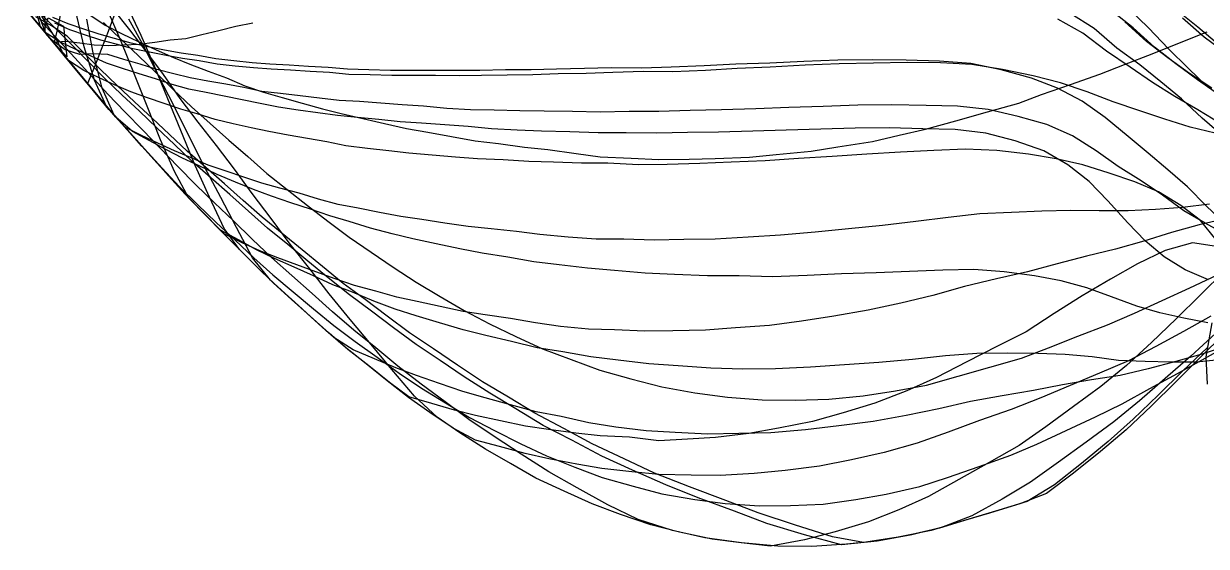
# Model space of a CAD drawing. Header units: metres. Extents: x -15 to 14.9, y 25.7 to 34.3.
# Drawn here: x -14 to -7.49, y 25.69 to 28.57 of the extents above; entities that cross this region are included whole.
import ezdxf

# ---------------------------------------------------------------- set-up
doc = ezdxf.new("R2010")
doc.units = ezdxf.units.M
doc.header["$MEASUREMENT"] = 0
doc.layers.add('Layer 01', color=12, linetype='Continuous', true_color=0xc80000)
doc.layers.add('Layer 02', color=192, linetype='Continuous', true_color=0x7d26cd)

msp = doc.modelspace()

# ---------------------------------------------------------------- linework, layer by layer
at = {"layer": 'Layer 01'}
for points in [[(-13.9826, 28.6368, 1.6246), (-13.892, 28.5275, 1.7549), (-13.8014, 28.4181, 1.8852), (-13.7107, 28.3087, 2.0156), (-13.62, 28.1993, 2.146), (-13.5299, 28.0905, 2.2757), (-13.4334, 27.9834, 2.4033), (-13.3369, 27.8761, 2.5312), (-13.2403, 27.7688, 2.659), (-13.1436, 27.6673, 2.7916), (-13.0451, 27.5686, 2.9221), (-12.9415, 27.4707, 3.0522), (-12.8378, 27.3733, 3.1826), (-12.7342, 27.2763, 3.3134), (-12.6293, 27.1817, 3.4412), (-12.5176, 27.0883, 3.5678), (-12.4058, 26.9955, 3.6948), (-12.2941, 26.903, 3.8221), (-12.1775, 26.8152, 3.9433), (-12.0564, 26.7275, 4.0652), (-11.9352, 26.6402, 4.1875), (-11.811, 26.5581, 4.3032), (-11.679, 26.477, 4.4181), (-11.547, 26.3963, 4.5334), (-11.4101, 26.3238, 4.638), (-11.2659, 26.2513, 4.7436), (-11.1243, 26.185, 4.8418), (-10.9669, 26.1231, 4.9344), (-10.8176, 26.0663, 5.0214), (-10.6473, 26.018, 5.0972), (-10.4885, 25.9757, 5.1661), (-10.3069, 25.9441, 5.2214), (-10.1402, 25.9221, 5.2656), (-9.9506, 25.9097, 5.2978), (-9.7806, 25.9113, 5.3127), (-9.6012, 25.9191, 5.3206), (-9.4202, 25.9441, 5.3064), (-9.2531, 25.974, 5.2874), (-9.068, 26.0163, 5.253), (-8.917, 26.0662, 5.2095), (-8.7428, 26.1267, 5.1538), (-8.5683, 26.188, 5.0985), (-8.4247, 26.2483, 5.0445), (-8.2636, 26.3241, 4.9704), (-8.1024, 26.4004, 4.8966), (-7.9552, 26.4713, 4.83), (-7.803, 26.5551, 4.7461), (-7.6508, 26.6391, 4.6624), (-7.4987, 26.7233, 4.5789), (-7.3465, 26.8077, 4.4955)], [(-13.6424, 28.618, 2.3883), (-13.5528, 28.5577, 2.5465), (-13.4626, 28.5112, 2.7019), (-13.3676, 28.4655, 2.863), (-13.2726, 28.4215, 3.0251), (-13.1777, 28.3794, 3.1878), (-13.087, 28.3417, 3.3448), (-12.9863, 28.3044, 3.5037), (-12.8851, 28.2679, 3.6639), (-12.7837, 28.2232, 3.8199), (-12.6813, 28.1885, 3.9797), (-12.5783, 28.1591, 4.1273), (-12.4679, 28.1276, 4.2824), (-12.3576, 28.0969, 4.4378), (-12.254, 28.0706, 4.583), (-12.1344, 28.0427, 4.7319), (-12.0148, 28.0154, 4.8809), (-11.8953, 27.9882, 5.0299), (-11.7769, 27.968, 5.1608), (-11.6466, 27.9442, 5.3012), (-11.5163, 27.9203, 5.4414), (-11.3881, 27.9051, 5.5584), (-11.2456, 27.8851, 5.687), (-11.1165, 27.8724, 5.7963), (-10.9606, 27.8503, 5.9063), (-10.8275, 27.8328, 5.9992), (-10.6578, 27.8237, 6.0899), (-10.5057, 27.818, 6.1719), (-10.3384, 27.8185, 6.233), (-10.1944, 27.8221, 6.2866), (-10.0061, 27.8307, 6.3237), (-9.859, 27.8442, 6.3488), (-9.6674, 27.8633, 6.3566), (-9.5193, 27.8873, 6.3521), (-9.3296, 27.9166, 6.3323), (-9.1826, 27.9504, 6.3007), (-9.0378, 27.9851, 6.2681), (-8.8702, 28.031, 6.2008), (-8.6968, 28.0791, 6.1314), (-8.5234, 28.128, 6.0623), (-8.3989, 28.1751, 5.998), (-8.2387, 28.2311, 5.9062), (-8.0784, 28.2876, 5.8147), (-7.9411, 28.3402, 5.7355), (-7.7898, 28.4, 5.6318), (-7.6385, 28.46, 5.5282), (-7.4872, 28.5202, 5.4246)], [(-13.5618, 28.5723, 2.5351), (-13.4665, 28.4807, 2.6783), (-13.3703, 28.3885, 2.8176), (-13.274, 28.2961, 2.957), (-13.1773, 28.201, 3.0946), (-13.0787, 28.1068, 3.235), (-12.9752, 28.0154, 3.3697), (-12.8716, 27.9243, 3.5046), (-12.7679, 27.8333, 3.6396), (-12.6626, 27.7409, 3.7764), (-12.5509, 27.6525, 3.9065), (-12.4392, 27.5646, 4.0371), (-12.3275, 27.4771, 4.1678), (-12.2099, 27.3899, 4.2978), (-12.0888, 27.3064, 4.4225), (-11.9676, 27.2233, 4.5477), (-11.8414, 27.1408, 4.6724), (-11.7093, 27.0632, 4.7897), (-11.5772, 26.9863, 4.9075), (-11.4369, 26.9124, 5.0212), (-11.2925, 26.843, 5.1287), (-11.1451, 26.7747, 5.2361), (-10.9878, 26.7151, 5.3299), (-10.8301, 26.6562, 5.4244), (-10.6594, 26.6088, 5.501), (-10.4891, 26.564, 5.5751), (-10.3074, 26.532, 5.6296), (-10.127, 26.5074, 5.6744), (-9.9371, 26.4927, 5.7042), (-9.7529, 26.4914, 5.7138), (-9.5701, 26.497, 5.7135), (-9.3796, 26.516, 5.6926), (-9.2029, 26.543, 5.6602), (-9.0318, 26.5749, 5.6211), (-8.8577, 26.6234, 5.556), (-8.683, 26.6731, 5.4913), (-8.5082, 26.7233, 5.4268), (-8.3594, 26.78, 5.3514), (-8.1979, 26.8431, 5.2669), (-8.0363, 26.9066, 5.1825), (-7.8875, 26.97, 5.0981), (-7.735, 27.0401, 5.0031), (-7.5824, 27.1106, 4.9083), (-7.4299, 27.1814, 4.8137)]]:
    msp.add_polyline3d(points, dxfattribs=at)
at = {"layer": 'Layer 02'}
for points in [[(-14.0019, 28.661, 1.5958), (-13.9101, 28.5494, 1.7288), (-13.8895, 28.5245, 1.7585), (-13.9773, 28.6304, 1.6322)], [(-13.8878, 28.6737, 1.877), (-13.886, 28.5203, 1.7635), (-13.9012, 28.5386, 1.7416), (-13.9589, 28.6082, 1.6586)], [(-7.4731, 27.5716, 5.0578), (-7.6227, 27.5521, 5.178), (-7.772, 27.5419, 5.3014), (-7.9214, 27.5344, 5.4232), (-8.0805, 27.5352, 5.5403), (-8.2377, 27.5367, 5.6517), (-8.3962, 27.5325, 5.7617), (-8.5648, 27.5256, 5.8633), (-8.7375, 27.5177, 5.947), (-8.912, 27.4986, 6.0269), (-9.0897, 27.4749, 6.0965), (-9.2747, 27.4543, 6.1454), (-9.4608, 27.4359, 6.1736), (-9.6446, 27.4161, 6.1872), (-9.8362, 27.4007, 6.1791), (-10.0142, 27.3891, 6.151), (-10.1944, 27.3777, 6.1124), (-10.3682, 27.3764, 6.0465), (-10.5307, 27.3721, 5.9787), (-10.6989, 27.3776, 5.8852), (-10.8503, 27.3789, 5.7953), (-11.0053, 27.3899, 5.6814), (-11.1602, 27.4033, 5.5686), (-11.289, 27.4203, 5.4494), (-11.429, 27.4356, 5.3175), (-11.5547, 27.4474, 5.19), (-11.6825, 27.4672, 5.0468), (-11.8102, 27.486, 4.9033), (-11.9258, 27.5025, 4.7642), (-12.043, 27.5259, 4.6127), (-12.1601, 27.5488, 4.461), (-12.2708, 27.5688, 4.3155), (-12.379, 27.5986, 4.1593), (-12.4851, 27.6317, 4.0033), (-12.5909, 27.6598, 3.8444), (-12.6907, 27.6861, 3.6898), (-12.7892, 27.7191, 3.5272), (-12.8879, 27.7524, 3.3647), (-12.9866, 27.7864, 3.2025), (-13.0841, 27.8277, 3.0436), (-13.1719, 27.8655, 2.8821), (-13.2625, 27.907, 2.7168), (-13.3533, 27.9496, 2.5519), (-13.4442, 27.9954, 2.389), (-13.5322, 28.0933, 2.2723), (-13.617, 28.1956, 2.1504), (-13.6998, 28.2955, 2.0313), (-13.7782, 28.3902, 1.9185), (-13.8494, 28.4761, 1.8161), (-13.9093, 28.5484, 1.7299), (-13.9488, 28.7036, 1.7556)], [(-7.3897, 27.2047, 4.7917), (-7.5233, 27.0714, 4.8292), (-7.6579, 26.9395, 4.8684), (-7.7937, 26.8099, 4.9102), (-7.9312, 26.6831, 4.9554), (-8.0721, 26.5663, 4.9934), (-8.2218, 26.4564, 5.0376), (-8.3745, 26.3452, 5.0776), (-8.521, 26.2416, 5.1119), (-8.6874, 26.1484, 5.1379), (-8.8539, 26.0543, 5.1633), (-9.0206, 25.9608, 5.1893), (-9.1843, 25.8879, 5.1964), (-9.3511, 25.8209, 5.1992), (-9.5354, 25.7655, 5.1906), (-9.703, 25.7219, 5.1682), (-9.8899, 25.6873, 5.1397), (-10.0519, 25.7051, 5.1185), (-10.2126, 25.7251, 5.0947), (-10.3907, 25.7649, 5.0472), (-10.549, 25.8052, 4.9991), (-10.7159, 25.8617, 4.9318), (-10.8729, 25.92, 4.8624), (-11.0263, 25.9897, 4.7793), (-11.1816, 26.0623, 4.6928), (-11.3213, 26.142, 4.5978), (-11.4593, 26.2207, 4.504), (-11.6005, 26.3111, 4.3962), (-11.7263, 26.3973, 4.2935), (-11.8507, 26.5139, 4.216), (-11.976, 26.6595, 4.1386), (-12.0896, 26.7981, 4.0676), (-12.2039, 26.935, 3.9941), (-12.3207, 27.0779, 3.9093), (-12.4269, 27.2157, 3.8264), (-12.5339, 27.3513, 3.7407), (-12.6398, 27.4918, 3.6558), (-12.7435, 27.6301, 3.5558), (-12.8419, 27.7634, 3.4573), (-12.9411, 27.8942, 3.356), (-13.0407, 28.0229, 3.2524), (-13.1395, 28.1534, 3.1418), (-13.232, 28.2846, 3.0327), (-13.3243, 28.4092, 2.9179), (-13.4172, 28.5308, 2.8004), (-13.5105, 28.6499, 2.6807)], [(-7.4356, 27.3378, 4.9035), (-7.5674, 27.3578, 5.0286), (-7.7189, 27.3158, 5.1387), (-7.8707, 27.2424, 5.2327), (-8.0194, 27.1572, 5.3092), (-8.1754, 27.0654, 5.376), (-8.3298, 26.9681, 5.4387), (-8.4835, 26.8688, 5.4999), (-8.6409, 26.7891, 5.542), (-8.8094, 26.7034, 5.5803), (-8.9775, 26.6165, 5.6177), (-9.1399, 26.543, 5.6388), (-9.3165, 26.4749, 5.6554), (-9.4914, 26.4222, 5.6522), (-9.6595, 26.3745, 5.6403), (-9.8466, 26.3364, 5.6141), (-10.0098, 26.3087, 5.572), (-10.1942, 26.2866, 5.5199), (-10.3477, 26.277, 5.4505), (-10.5057, 26.2673, 5.3793), (-10.6664, 26.2867, 5.2907), (-10.8286, 26.2957, 5.1901), (-10.9617, 26.3099, 5.0824), (-11.1126, 26.3303, 4.9638), (-11.2392, 26.3483, 4.8479), (-11.3772, 26.3779, 4.7163), (-11.5147, 26.4067, 4.5847), (-11.6293, 26.4364, 4.4537), (-11.7556, 26.4733, 4.3125), (-11.8807, 26.5095, 4.1724), (-11.9877, 26.5884, 4.0657), (-12.1026, 26.68, 3.9567), (-12.2166, 26.7709, 3.8483), (-12.3206, 26.86, 3.7422), (-12.4247, 26.9542, 3.6298), (-12.5267, 27.0466, 3.5197), (-12.6261, 27.1367, 3.4123), (-12.7242, 27.2317, 3.2991), (-12.8129, 27.3214, 3.1922), (-12.8982, 27.4369, 3.112), (-12.9787, 27.6103, 3.0857), (-13.0576, 27.7848, 3.0633), (-13.1363, 27.9767, 3.0358), (-13.2075, 28.1517, 3.0014), (-13.2809, 28.3323, 2.9624), (-13.3547, 28.5008, 2.9065), (-13.4321, 28.6644, 2.8409)], [(-7.4837, 28.2158, 5.3258), (-7.591, 28.3213, 5.4459), (-7.699, 28.426, 5.5664), (-7.8094, 28.5429, 5.6868), (-7.9223, 28.6502, 5.8)], [(-7.4377, 27.3744, 4.9243), (-7.5242, 27.4811, 5.0552), (-7.6312, 27.5636, 5.1913), (-7.7543, 27.6387, 5.3266), (-7.8842, 27.6934, 5.458), (-8.0272, 27.7421, 5.5885), (-8.1704, 27.7878, 5.7083), (-8.3186, 27.8213, 5.8266), (-8.4712, 27.8474, 5.944), (-8.6449, 27.8673, 6.0393), (-8.8168, 27.8738, 6.1252), (-8.991, 27.8666, 6.2079), (-9.1749, 27.8583, 6.2694), (-9.3602, 27.8467, 6.3149), (-9.5504, 27.8346, 6.3403), (-9.7368, 27.8231, 6.3433), (-9.9192, 27.8099, 6.333), (-10.1076, 27.8021, 6.2962), (-10.2794, 27.7943, 6.2469), (-10.46, 27.7897, 6.1797), (-10.6181, 27.7872, 6.1002), (-10.7863, 27.7963, 6.0089), (-10.931, 27.7979, 5.9072), (-11.0852, 27.8029, 5.7914), (-11.2217, 27.8057, 5.677), (-11.3625, 27.8145, 5.5455), (-11.5032, 27.8218, 5.4135), (-11.6239, 27.8301, 5.2801), (-11.7524, 27.8413, 5.1365), (-11.8807, 27.852, 4.9931), (-11.992, 27.8641, 4.8489), (-12.1099, 27.8787, 4.6968), (-12.2278, 27.8931, 4.5447), (-12.3328, 27.9148, 4.3972), (-12.4396, 27.9336, 4.2375), (-12.5463, 27.952, 4.0777), (-12.653, 27.9709, 3.9181), (-12.7494, 27.9909, 3.7601), (-12.8488, 28.0144, 3.5963), (-12.9482, 28.0385, 3.4327), (-13.0463, 28.0694, 3.2716), (-13.1373, 28.0954, 3.1093), (-13.2285, 28.126, 2.942), (-13.3199, 28.1574, 2.775), (-13.4114, 28.19, 2.6083), (-13.5014, 28.2295, 2.4443), (-13.5856, 28.2664, 2.2788), (-13.6703, 28.3079, 2.1105), (-13.755, 28.3622, 1.9519), (-13.839, 28.4636, 1.8311), (-13.915, 28.5552, 1.7218), (-13.9899, 28.6457, 1.614)], [(-12.7408, 28.5677, 4.0324), (-12.8347, 28.5507, 3.8689), (-12.9273, 28.5265, 3.7014), (-13.0202, 28.5037, 3.5339), (-13.1083, 28.4818, 3.3715), (-13.1952, 28.474, 3.203), (-13.2806, 28.4617, 3.0304), (-13.3663, 28.4511, 2.8579), (-13.4526, 28.4479, 2.6883), (-13.5337, 28.444, 2.5192), (-13.6135, 28.447, 2.3435), (-13.6933, 28.458, 2.1713), (-13.7711, 28.4681, 1.995), (-13.8382, 28.4626, 1.8322), (-13.9125, 28.5522, 1.7254), (-13.9724, 28.6246, 1.6392)], [(-7.4801, 27.1541, 4.8422), (-7.608, 27.2098, 4.9869), (-7.7234, 27.2807, 5.1243), (-7.8276, 27.3686, 5.2608), (-7.923, 27.4681, 5.3957), (-8.0328, 27.5892, 5.529), (-8.1371, 27.6967, 5.6471), (-8.2547, 27.7878, 5.7677), (-8.386, 27.865, 5.8914), (-8.5436, 27.9192, 6.0063), (-8.7054, 27.9617, 6.0986), (-8.8748, 27.9823, 6.1877), (-9.0529, 27.9868, 6.2732), (-9.2364, 27.9913, 6.3298), (-9.4249, 27.9899, 6.37), (-9.613, 27.9835, 6.3949), (-9.8048, 27.9794, 6.3919), (-9.9881, 27.9735, 6.372), (-10.1773, 27.9676, 6.3356), (-10.3482, 27.966, 6.276), (-10.5158, 27.9618, 6.2117), (-10.6846, 27.965, 6.1196), (-10.8401, 27.9639, 6.0313), (-10.9957, 27.9698, 5.9179), (-11.1513, 27.9734, 5.8038), (-11.2847, 27.9786, 5.684), (-11.427, 27.9854, 5.5538), (-11.5551, 27.9984, 5.429), (-11.6835, 28.009, 5.2854), (-11.8117, 28.018, 5.1414), (-11.9284, 28.0254, 5.001), (-12.0459, 28.0377, 4.8484), (-12.1634, 28.0494, 4.6957), (-12.2746, 28.0589, 4.5485), (-12.3831, 28.0746, 4.3897), (-12.4915, 28.0898, 4.2308), (-12.5999, 28.1051, 4.0719), (-12.7, 28.1263, 3.9181), (-12.7988, 28.1461, 3.7535), (-12.8975, 28.1657, 3.5888), (-12.9963, 28.1857, 3.4243), (-13.0921, 28.2051, 3.2637), (-13.1849, 28.2307, 3.0964), (-13.2762, 28.2621, 2.9312), (-13.3668, 28.2895, 2.7631), (-13.4576, 28.318, 2.5952), (-13.5459, 28.3472, 2.4304), (-13.6311, 28.3864, 2.2634), (-13.715, 28.4239, 2.0937), (-13.7992, 28.4628, 1.9245), (-13.8835, 28.5172, 1.7671), (-13.9672, 28.6183, 1.6466)], [(-7.3938, 26.8568, 4.5738), (-7.5249, 26.7264, 4.6068), (-7.6598, 26.5919, 4.6349), (-7.7956, 26.4591, 4.6653), (-7.9329, 26.3284, 4.6987), (-8.0734, 26.2083, 4.7254), (-8.2221, 26.0892, 4.7561), (-8.3718, 25.9778, 4.7935), (-8.5172, 25.9197, 4.8627), (-8.6847, 25.8696, 4.9224), (-8.849, 25.8204, 4.981), (-9.0063, 25.7734, 5.0371), (-9.1874, 25.7363, 5.0812), (-9.3792, 25.7066, 5.1166), (-9.5492, 25.7389, 5.1727), (-9.7528, 25.8032, 5.2301), (-9.9586, 25.8701, 5.2656), (-10.1374, 25.9379, 5.2784), (-10.3369, 26.0143, 5.2622), (-10.5294, 26.0894, 5.2301), (-10.6967, 26.169, 5.1803), (-10.8719, 26.2505, 5.1168), (-11.0281, 26.3345, 5.0422), (-11.1883, 26.4192, 4.9591), (-11.332, 26.5076, 4.8663), (-11.4762, 26.5932, 4.7709), (-11.6138, 26.6844, 4.6648), (-11.7458, 26.7739, 4.5563), (-11.8779, 26.8616, 4.4463), (-12.0003, 26.9549, 4.3274), (-12.1215, 27.0456, 4.2077), (-12.2427, 27.1349, 4.0869), (-12.3563, 27.2275, 3.9608), (-12.4679, 27.319, 3.8327), (-12.5796, 27.4091, 3.7037), (-12.6893, 27.4992, 3.5733), (-12.7929, 27.5918, 3.4393), (-12.8964, 27.6828, 3.3042), (-12.9998, 27.7727, 3.1684), (-13.102, 27.8624, 3.032), (-13.1985, 27.9544, 2.8926), (-13.2949, 28.0452, 2.7523), (-13.3914, 28.1351, 2.6113), (-13.4878, 28.2244, 2.4699), (-13.5806, 28.3146, 2.3276), (-13.6711, 28.4057, 2.1836), (-13.7616, 28.496, 2.0389), (-13.8488, 28.5539, 1.8772), (-13.9342, 28.6025, 1.7125)], [(-13.4941, 28.6356, 2.7051), (-13.5368, 28.5224, 2.5619), (-13.5753, 28.4239, 2.4137), (-13.6123, 28.3283, 2.2632), (-13.65, 28.2355, 2.1028), (-13.6916, 28.2857, 2.043), (-13.7387, 28.3425, 1.9753), (-13.768, 28.3778, 1.9332), (-13.765, 28.3743, 1.9375), (-13.71, 28.3079, 2.0165), (-13.6401, 28.2236, 2.1171), (-13.7043, 28.301, 2.0248), (-13.7921, 28.407, 1.8985), (-13.8569, 28.4851, 1.8053), (-13.8897, 28.5247, 1.7582), (-13.8676, 28.5972, 1.8661), (-13.7827, 28.5522, 2.0323), (-13.7633, 28.3833, 1.9484), (-13.8403, 28.4651, 1.8292), (-13.9272, 28.57, 1.7042)], [(-7.483, 26.9177, 4.6944), (-7.616, 26.9426, 4.832), (-7.7466, 26.9727, 4.9708), (-7.8745, 27.0085, 5.1108), (-8.0136, 27.0599, 5.2544), (-8.1495, 27.1099, 5.3802), (-8.2907, 27.1497, 5.5045), (-8.4376, 27.1769, 5.6265), (-8.6046, 27.1982, 5.7369), (-8.7715, 27.211, 5.831), (-8.9428, 27.2084, 5.9195), (-9.1249, 27.2007, 5.9935), (-9.3095, 27.1936, 6.0482), (-9.5, 27.1874, 6.0769), (-9.6882, 27.1791, 6.0886), (-9.8805, 27.171, 6.0836), (-10.0622, 27.1755, 6.0533), (-10.238, 27.1755, 6.0103), (-10.4184, 27.1836, 5.9439), (-10.5805, 27.1914, 5.8694), (-10.749, 27.2053, 5.7767), (-10.8985, 27.2182, 5.6806), (-11.0534, 27.2379, 5.5675), (-11.1942, 27.2536, 5.4575), (-11.3357, 27.2784, 5.3289), (-11.4771, 27.3015, 5.1996), (-11.6012, 27.3244, 5.0701), (-11.7304, 27.3522, 4.9294), (-11.8595, 27.3793, 4.7886), (-11.9733, 27.4069, 4.6481), (-12.0917, 27.4384, 4.4991), (-12.2096, 27.4764, 4.3534), (-12.3163, 27.5071, 4.2056), (-12.4237, 27.5433, 4.0494), (-12.531, 27.5792, 3.8931), (-12.6384, 27.6155, 3.7369), (-12.7366, 27.6522, 3.5827), (-12.8365, 27.6933, 3.4227), (-12.9364, 27.7347, 3.2629), (-13.035, 27.7823, 3.1061), (-13.1274, 27.8249, 2.9479), (-13.2191, 27.8728, 2.785), (-13.3109, 27.9212, 2.6223), (-13.4029, 27.9707, 2.4601), (-13.4945, 28.0512, 2.3225), (-13.5807, 28.1519, 2.2025), (-13.6659, 28.2547, 2.08), (-13.7485, 28.3543, 1.9613), (-13.8156, 28.4353, 1.8647), (-13.8789, 28.5117, 1.7737), (-13.9251, 28.6352, 1.7592)], [(-7.4873, 26.7802, 4.6107), (-7.6216, 26.6523, 4.6441), (-7.7572, 26.5189, 4.6738), (-7.8939, 26.3873, 4.7059), (-8.0309, 26.2639, 4.7332), (-8.1788, 26.1433, 4.7621), (-8.3276, 26.0244, 4.7929), (-8.478, 25.9333, 4.8465), (-8.6334, 25.885, 4.9041), (-8.7997, 25.8352, 4.9635), (-8.9612, 25.7869, 5.021), (-9.137, 25.7456, 5.0702), (-9.3042, 25.7148, 5.1069), (-9.4997, 25.6953, 5.1302), (-9.7043, 25.7489, 5.1889), (-9.9108, 25.8112, 5.2309), (-10.0881, 25.8807, 5.2454), (-10.289, 25.9535, 5.2365), (-10.4662, 26.0243, 5.2131), (-10.6506, 26.1065, 5.1629), (-10.8195, 26.1823, 5.1091), (-10.9848, 26.2709, 5.0319), (-11.1417, 26.3526, 4.9549), (-11.292, 26.4431, 4.8616), (-11.4361, 26.5298, 4.767), (-11.577, 26.6194, 4.6643), (-11.7089, 26.7099, 4.5567), (-11.841, 26.7984, 4.4473), (-11.9664, 26.8907, 4.331), (-12.0875, 26.9824, 4.2122), (-12.2087, 27.0725, 4.092), (-12.325, 27.1645, 3.968), (-12.4367, 27.2572, 3.8409), (-12.5484, 27.3485, 3.7127), (-12.6601, 27.4389, 3.5839), (-12.7639, 27.5323, 3.4511), (-12.8674, 27.6247, 3.3169), (-12.9709, 27.7158, 3.182), (-13.0744, 27.8064, 3.0466), (-13.1716, 27.8991, 2.9087), (-13.2681, 27.9914, 2.7694), (-13.3646, 28.0827, 2.6294), (-13.4611, 28.1733, 2.4889), (-13.5556, 28.2641, 2.3481), (-13.6462, 28.3568, 2.2051), (-13.7367, 28.4487, 2.0615), (-13.8272, 28.5398, 1.9174), (-13.9177, 28.6304, 1.7731)], [(-13.7952, 28.638, 2.0612), (-13.8186, 28.5216, 1.9238), (-13.8352, 28.459, 1.8365), (-13.8375, 28.4617, 1.8333), (-13.7825, 28.3953, 1.9124), (-13.8138, 28.4648, 1.8917), (-13.9011, 28.6064, 1.7939)], [(-7.392, 27.466, 4.9321), (-7.4914, 27.56, 5.0677), (-7.5952, 27.6667, 5.2052), (-7.703, 27.7604, 5.3342), (-7.8121, 27.8525, 5.4636), (-7.9215, 27.9444, 5.5931), (-8.0489, 28.0492, 5.7193), (-8.1746, 28.1379, 5.8331), (-8.3102, 28.2101, 5.9485), (-8.4541, 28.2654, 6.0642), (-8.621, 28.3111, 6.1676), (-8.788, 28.3455, 6.2579), (-8.9604, 28.3592, 6.3431), (-9.1439, 28.3653, 6.4125), (-9.3298, 28.3656, 6.4652), (-9.5197, 28.3637, 6.4933), (-9.7078, 28.3575, 6.5032), (-9.8934, 28.3478, 6.4994), (-10.0815, 28.3418, 6.4646), (-10.2565, 28.333, 6.4204), (-10.4373, 28.3263, 6.3546), (-10.5986, 28.3195, 6.2787), (-10.767, 28.323, 6.1871), (-10.9146, 28.318, 6.0879), (-11.0692, 28.3156, 5.9726), (-11.2081, 28.3104, 5.8598), (-11.3493, 28.3103, 5.7285), (-11.4903, 28.3083, 5.5967), (-11.6129, 28.3067, 5.4639), (-11.7418, 28.3075, 5.3203), (-11.8705, 28.3075, 5.1765), (-11.983, 28.3084, 5.0325), (-12.1012, 28.3114, 4.8799), (-12.2193, 28.3141, 4.7274), (-12.3263, 28.3237, 4.5794), (-12.4334, 28.3303, 4.419), (-12.5404, 28.3365, 4.2585), (-12.6474, 28.343, 4.0981), (-12.7446, 28.3506, 3.9391), (-12.8442, 28.3612, 3.7741), (-12.9438, 28.3721, 3.6092), (-13.0434, 28.3895, 3.4469), (-13.135, 28.4028, 3.2831), (-13.2265, 28.4202, 3.1141), (-13.3181, 28.4384, 2.9452), (-13.4099, 28.4576, 2.7766), (-13.5015, 28.4831, 2.6106), (-13.5861, 28.5071, 2.4427), (-13.6711, 28.5353, 2.2718), (-13.7563, 28.565, 2.1012), (-13.8404, 28.6004, 1.9328)], [(-7.4025, 26.7147, 4.4786), (-7.5454, 26.7013, 4.6075), (-7.6867, 26.7015, 4.7432), (-7.8282, 26.7041, 4.8744), (-7.9754, 26.7105, 5.0106), (-8.1206, 26.7298, 5.1351), (-8.2683, 26.7435, 5.2578), (-8.4194, 26.7483, 5.3776), (-8.587, 26.7498, 5.4873), (-8.7556, 26.7482, 5.5792), (-8.928, 26.7348, 5.6652), (-9.1091, 26.7158, 5.736), (-9.294, 26.6991, 5.787), (-9.4831, 26.6863, 5.8151), (-9.6701, 26.6732, 5.8271), (-9.8623, 26.6637, 5.8203), (-10.0431, 26.6623, 5.7899), (-10.2187, 26.6674, 5.7524), (-10.3988, 26.6801, 5.6863), (-10.561, 26.6909, 5.6147), (-10.7292, 26.7116, 5.5229), (-10.8793, 26.7297, 5.43), (-11.034, 26.7578, 5.3184), (-11.1757, 26.7803, 5.2117), (-11.317, 26.8151, 5.0852), (-11.4582, 26.848, 4.9578), (-11.5833, 26.8795, 4.8318), (-11.7123, 26.9182, 4.6936), (-11.8411, 26.956, 4.555), (-11.9559, 26.9933, 4.4182), (-12.0742, 27.0365, 4.272), (-12.1915, 27.0862, 4.1295), (-12.2991, 27.1273, 3.9854), (-12.4063, 27.1757, 3.8324), (-12.5134, 27.2238, 3.6792), (-12.6205, 27.2722, 3.5262), (-12.7196, 27.3201, 3.3759), (-12.8193, 27.3738, 3.2197), (-12.9191, 27.4287, 3.0643), (-13.0178, 27.5285, 2.9454), (-13.1121, 27.6263, 2.8289), (-13.2037, 27.7281, 2.7075), (-13.2936, 27.828, 2.5885), (-13.3808, 27.9249, 2.4731), (-13.4641, 28.0174, 2.3627), (-13.5456, 28.1095, 2.253), (-13.6122, 28.2541, 2.2066), (-13.669, 28.4383, 2.2136), (-13.7153, 28.6329, 2.2356)], [(-7.3787, 27.4922, 4.9342), (-7.5304, 27.4578, 5.0484), (-7.6828, 27.4143, 5.1585), (-7.8353, 27.3681, 5.2673), (-7.9906, 27.3236, 5.3747), (-8.1518, 27.2853, 5.4731), (-8.3134, 27.2434, 5.5699), (-8.4751, 27.1978, 5.6649), (-8.6474, 27.1606, 5.7397), (-8.822, 27.1172, 5.8087), (-8.9965, 27.0675, 5.8744), (-9.1737, 27.0264, 5.9186), (-9.3526, 26.9876, 5.9504), (-9.5416, 26.9546, 5.9644), (-9.7205, 26.9275, 5.959), (-9.8958, 26.9019, 5.9436), (-10.0826, 26.8895, 5.9005), (-10.2486, 26.8767, 5.8507), (-10.4274, 26.8738, 5.7791), (-10.5818, 26.8716, 5.7022), (-10.749, 26.878, 5.6063), (-10.8931, 26.8831, 5.5104), (-11.0472, 26.8977, 5.3953), (-11.1834, 26.9176, 5.291), (-11.3224, 26.9406, 5.1594), (-11.4612, 26.9617, 5.027), (-11.5819, 26.9805, 4.8979), (-11.7087, 27.0076, 4.755), (-11.8355, 27.0341, 4.6119), (-11.9474, 27.0589, 4.4725), (-12.0639, 27.0912, 4.322), (-12.1803, 27.1233, 4.1715), (-12.2875, 27.1599, 4.0311), (-12.3927, 27.1988, 3.8741), (-12.4979, 27.2373, 3.717), (-12.6032, 27.2762, 3.56), (-12.7012, 27.3135, 3.4073), (-12.7994, 27.3584, 3.2474), (-12.8976, 27.407, 3.0902), (-12.9947, 27.5052, 2.9732), (-13.0886, 27.6003, 2.8599), (-13.1787, 27.7003, 2.7407), (-13.2665, 27.7978, 2.6244), (-13.3508, 27.8915, 2.5128), (-13.4304, 27.98, 2.4074), (-13.5039, 28.0616, 2.3101), (-13.5704, 28.21, 2.2714), (-13.6184, 28.4048, 2.3058), (-13.6548, 28.5896, 2.3426)], [(-7.3576, 26.7967, 4.4978), (-7.5087, 26.7475, 4.6072), (-7.6596, 26.7045, 4.7203), (-7.8109, 26.6641, 4.8331), (-7.9654, 26.6275, 4.95), (-8.1237, 26.6036, 5.057), (-8.2828, 26.5764, 5.1625), (-8.4428, 26.544, 5.2654), (-8.615, 26.5158, 5.3535), (-8.7889, 26.4842, 5.4294), (-8.9639, 26.4437, 5.5001), (-9.1434, 26.4075, 5.5536), (-9.3253, 26.3741, 5.5928), (-9.515, 26.3497, 5.6101), (-9.6979, 26.3288, 5.6108), (-9.8894, 26.3114, 5.5978), (-10.0654, 26.3075, 5.5597), (-10.2361, 26.3042, 5.5139), (-10.4159, 26.3134, 5.4456), (-10.5744, 26.3233, 5.3721), (-10.7425, 26.3434, 5.2801), (-10.8898, 26.3662, 5.1897), (-11.0433, 26.4022, 5.0806), (-11.1815, 26.4273, 4.973), (-11.3216, 26.4665, 4.8464), (-11.4615, 26.5039, 4.7188), (-11.5841, 26.5393, 4.5934), (-11.7119, 26.5836, 4.4557), (-11.8396, 26.6271, 4.3177), (-11.9527, 26.6693, 4.1824), (-12.07, 26.719, 4.0374), (-12.1872, 26.7684, 3.8923), (-12.2952, 26.837, 3.7695), (-12.4025, 26.9342, 3.6537), (-12.5095, 27.0311, 3.5382), (-12.6154, 27.127, 3.4239), (-12.7152, 27.2226, 3.3099), (-12.8119, 27.3204, 3.1934), (-12.9065, 27.416, 3.0795), (-12.9986, 27.5091, 2.9686), (-13.0929, 27.6051, 2.8542), (-13.1724, 27.7507, 2.793), (-13.2477, 27.9258, 2.7634), (-13.3215, 28.1102, 2.7417), (-13.3924, 28.2859, 2.7083), (-13.4659, 28.4672, 2.6725), (-13.5405, 28.6413, 2.616)], [(-7.4658, 26.9543, 4.7019), (-7.6169, 26.8689, 4.7859), (-7.7685, 26.7869, 4.8725), (-7.9204, 26.7086, 4.9618), (-8.0791, 26.6397, 5.0456), (-8.2404, 26.5725, 5.1273), (-8.4016, 26.5035, 5.2078), (-8.5659, 26.4396, 5.2779), (-8.7395, 26.3802, 5.3358), (-8.9129, 26.3156, 5.3904), (-9.0824, 26.254, 5.4351), (-9.2656, 26.2023, 5.4645), (-9.4443, 26.1634, 5.4792), (-9.6207, 26.1281, 5.4808), (-9.8104, 26.1045, 5.4607), (-9.9814, 26.0868, 5.4269), (-10.1677, 26.0771, 5.3786), (-10.3278, 26.0774, 5.3145), (-10.5057, 26.0824, 5.2404), (-10.6535, 26.0969, 5.1536), (-10.8199, 26.1155, 5.0576), (-10.9572, 26.1389, 4.9553), (-11.1104, 26.169, 4.8419), (-11.2415, 26.1977, 4.7297), (-11.3817, 26.2369, 4.6031), (-11.5147, 26.2716, 4.4811), (-11.6382, 26.3369, 4.3655), (-11.7653, 26.424, 4.2617), (-11.8839, 26.5056, 4.1644), (-12.0006, 26.5986, 4.0536), (-12.1161, 26.6908, 3.9438), (-12.23, 26.7816, 3.8356), (-12.338, 26.8757, 3.7234), (-12.4417, 26.9697, 3.6114), (-12.5435, 27.0619, 3.5015), (-12.6434, 27.1524, 3.3936), (-12.7424, 27.2764, 3.2974), (-12.8299, 27.4421, 3.2512), (-12.9168, 27.6082, 3.2066), (-13.0045, 27.7734, 3.1597), (-13.0939, 27.9512, 3.1064), (-13.1744, 28.1149, 3.0457), (-13.2572, 28.275, 2.9782), (-13.3384, 28.4388, 2.9058), (-13.4221, 28.5908, 2.8221)], [(-7.4114, 28.0139, 5.1954), (-7.5375, 28.0903, 5.3298), (-7.6642, 28.1635, 5.4555), (-7.7883, 28.2418, 5.5807), (-7.9098, 28.3251, 5.7054), (-8.0417, 28.4138, 5.8294), (-8.1715, 28.5129, 5.94), (-8.3092, 28.5905, 6.049)], [(-7.4056, 27.9513, 5.1646), (-7.5141, 28.0444, 5.2939), (-7.6276, 28.1507, 5.4218), (-7.7427, 28.2444, 5.5446), (-7.8581, 28.3379, 5.6676), (-7.9836, 28.4311, 5.7951), (-8.1085, 28.5389, 5.9038), (-8.2421, 28.6238, 6.0117)], [(-7.4197, 28.1721, 5.2602), (-7.5404, 28.2565, 5.3846), (-7.6594, 28.3441, 5.5085), (-7.7762, 28.4355, 5.6319), (-7.8935, 28.5427, 5.7533), (-8.0235, 28.6429, 5.8701)], [(-7.4188, 28.4447, 5.3454), (-7.5376, 28.5454, 5.4723), (-7.6576, 28.6414, 5.5886)], [(-7.3843, 28.4031, 5.3043), (-7.5033, 28.4906, 5.4283), (-7.6228, 28.5955, 5.5508)], [(-7.3795, 27.4017, 4.8879), (-7.4985, 27.4664, 5.0252), (-7.6151, 27.5353, 5.1626), (-7.7324, 27.6209, 5.301), (-7.85, 27.6995, 5.4319), (-7.9767, 27.7785, 5.5679), (-8.0981, 27.8644, 5.689), (-8.2281, 27.9485, 5.8099), (-8.369, 28.0098, 5.9254), (-8.5281, 28.055, 6.0415), (-8.6916, 28.0928, 6.1332), (-8.8615, 28.1111, 6.2218), (-9.0345, 28.1143, 6.3072), (-9.222, 28.1182, 6.3654), (-9.4097, 28.116, 6.4074), (-9.6003, 28.1089, 6.4344), (-9.7889, 28.1046, 6.4316), (-9.9721, 28.0972, 6.4139), (-10.1611, 28.0906, 6.3774), (-10.3322, 28.0867, 6.3199), (-10.5057, 28.081, 6.2549), (-10.6689, 28.0817, 6.1651), (-10.8286, 28.0786, 6.0761), (-10.9806, 28.0819, 5.9645), (-11.1358, 28.0833, 5.85), (-11.27, 28.0854, 5.7312), (-11.412, 28.0897, 5.6006), (-11.5422, 28.0915, 5.475), (-11.672, 28.0989, 5.3324), (-11.8015, 28.1105, 5.1915), (-11.9187, 28.1177, 5.0521), (-12.0359, 28.1276, 4.8991), (-12.1529, 28.1365, 4.7459), (-12.2645, 28.1428, 4.5988), (-12.3725, 28.1555, 4.4394), (-12.4805, 28.1678, 4.2799), (-12.5884, 28.18, 4.1204), (-12.6907, 28.1916, 3.965), (-12.7906, 28.2141, 3.8033), (-12.8889, 28.2314, 3.6382), (-12.9873, 28.2489, 3.4731), (-13.0858, 28.2676, 3.3083), (-13.1757, 28.2884, 3.1444), (-13.2682, 28.3122, 2.9767), (-13.3596, 28.3418, 2.8112), (-13.4501, 28.3683, 2.6428), (-13.5384, 28.3952, 2.4775), (-13.6183, 28.3985, 2.3019), (-13.692, 28.3953, 2.1261), (-13.7734, 28.4205, 1.953), (-13.8492, 28.4759, 1.8163), (-13.9313, 28.5749, 1.6983)], [(-7.441, 26.8588, 4.6183), (-7.5771, 26.7344, 4.6638), (-7.718, 26.6108, 4.7061), (-7.8598, 26.4879, 4.7498), (-8.0005, 26.3715, 4.7908), (-8.153, 26.2601, 4.8305), (-8.3059, 26.1495, 4.8712), (-8.4592, 26.0402, 4.9131), (-8.6146, 25.9467, 4.9405), (-8.7816, 25.8542, 4.9674), (-8.9493, 25.7904, 5.0168), (-9.1117, 25.7503, 5.0646), (-9.2921, 25.717, 5.1043), (-9.4728, 25.6978, 5.1271), (-9.6624, 25.6861, 5.1412), (-9.851, 25.6871, 5.1399), (-10.0503, 25.7049, 5.1187), (-10.2514, 25.7338, 5.0843), (-10.4306, 25.7738, 5.0366), (-10.6183, 25.8336, 4.9749), (-10.7861, 25.915, 4.9261), (-10.9546, 26.0081, 4.8572), (-11.1104, 26.097, 4.7867), (-11.2637, 26.1935, 4.7017), (-11.4071, 26.2879, 4.6139), (-11.5508, 26.3843, 4.5191), (-11.6822, 26.483, 4.4184), (-11.8139, 26.5797, 4.3158), (-11.9418, 26.6792, 4.2071), (-12.0628, 26.7793, 4.095), (-12.1838, 26.8779, 3.9816), (-12.3024, 26.9775, 3.8647), (-12.414, 27.0788, 3.7443), (-12.5257, 27.1787, 3.6227), (-12.6374, 27.2775, 3.5003), (-12.7432, 27.3787, 3.3742), (-12.8468, 27.4796, 3.2465), (-12.9505, 27.5793, 3.1178), (-13.0541, 27.6783, 2.9885), (-13.1529, 27.7788, 2.8569), (-13.2496, 27.8795, 2.7237), (-13.3463, 27.9792, 2.5897), (-13.443, 28.078, 2.455), (-13.539, 28.1765, 2.3201), (-13.6298, 28.2773, 2.1828), (-13.7205, 28.3771, 2.0448), (-13.8113, 28.4759, 1.9061), (-13.902, 28.5741, 1.7669)], [(-7.4419, 27.9627, 5.1997), (-7.5811, 27.9952, 5.3295), (-7.7195, 28.0402, 5.4614), (-7.8582, 28.0849, 5.5879), (-8.0045, 28.1348, 5.716), (-8.1477, 28.1908, 5.8314), (-8.294, 28.2397, 5.9467), (-8.444, 28.2789, 6.0615), (-8.6129, 28.3133, 6.1643), (-8.7816, 28.34, 6.2537), (-8.9547, 28.3489, 6.3381), (-9.1376, 28.3511, 6.4075), (-9.3229, 28.3487, 6.4605), (-9.5128, 28.3449, 6.488), (-9.7003, 28.3367, 6.4986), (-9.8926, 28.3257, 6.4945), (-10.0733, 28.3182, 6.4608), (-10.2481, 28.3081, 6.4178), (-10.4289, 28.3009, 6.3519), (-10.5896, 28.3014, 6.2781), (-10.7578, 28.297, 6.184), (-10.9057, 28.2911, 6.0859), (-11.0603, 28.2886, 5.9706), (-11.1997, 28.2829, 5.8589), (-11.3409, 28.2827, 5.7276), (-11.482, 28.2808, 5.5958), (-11.6051, 28.2789, 5.4638), (-11.734, 28.2797, 5.3202), (-11.8627, 28.2797, 5.1765), (-11.9758, 28.2805, 5.0331), (-12.0939, 28.2836, 4.8806), (-12.2121, 28.2864, 4.728), (-12.3185, 28.2962, 4.5799), (-12.4256, 28.3027, 4.4194), (-12.5325, 28.3086, 4.2589), (-12.6395, 28.3148, 4.0984), (-12.7371, 28.3219, 3.9399), (-12.8367, 28.3323, 3.7749), (-12.9364, 28.3432, 3.61), (-13.0349, 28.3608, 3.4471), (-13.1268, 28.3733, 3.2837), (-13.2183, 28.3903, 3.1146), (-13.3098, 28.4081, 2.9456), (-13.4015, 28.4269, 2.7769), (-13.4921, 28.4524, 2.6104), (-13.577, 28.4754, 2.4427), (-13.6619, 28.5029, 2.2716), (-13.747, 28.532, 2.1009), (-13.83, 28.5674, 1.932)], [(-7.4609, 28.2105, 5.3057), (-7.5836, 28.2916, 5.4306), (-7.7036, 28.3773, 5.5549), (-7.8208, 28.4681, 5.6784), (-7.9396, 28.5762, 5.7973)], [(-7.4851, 26.5802, 4.4559), (-7.4919, 26.7296, 4.5771), (-7.4599, 26.9166, 4.6725)]]:
    msp.add_polyline3d(points, dxfattribs=at)

doc.saveas('drawing.dxf')
